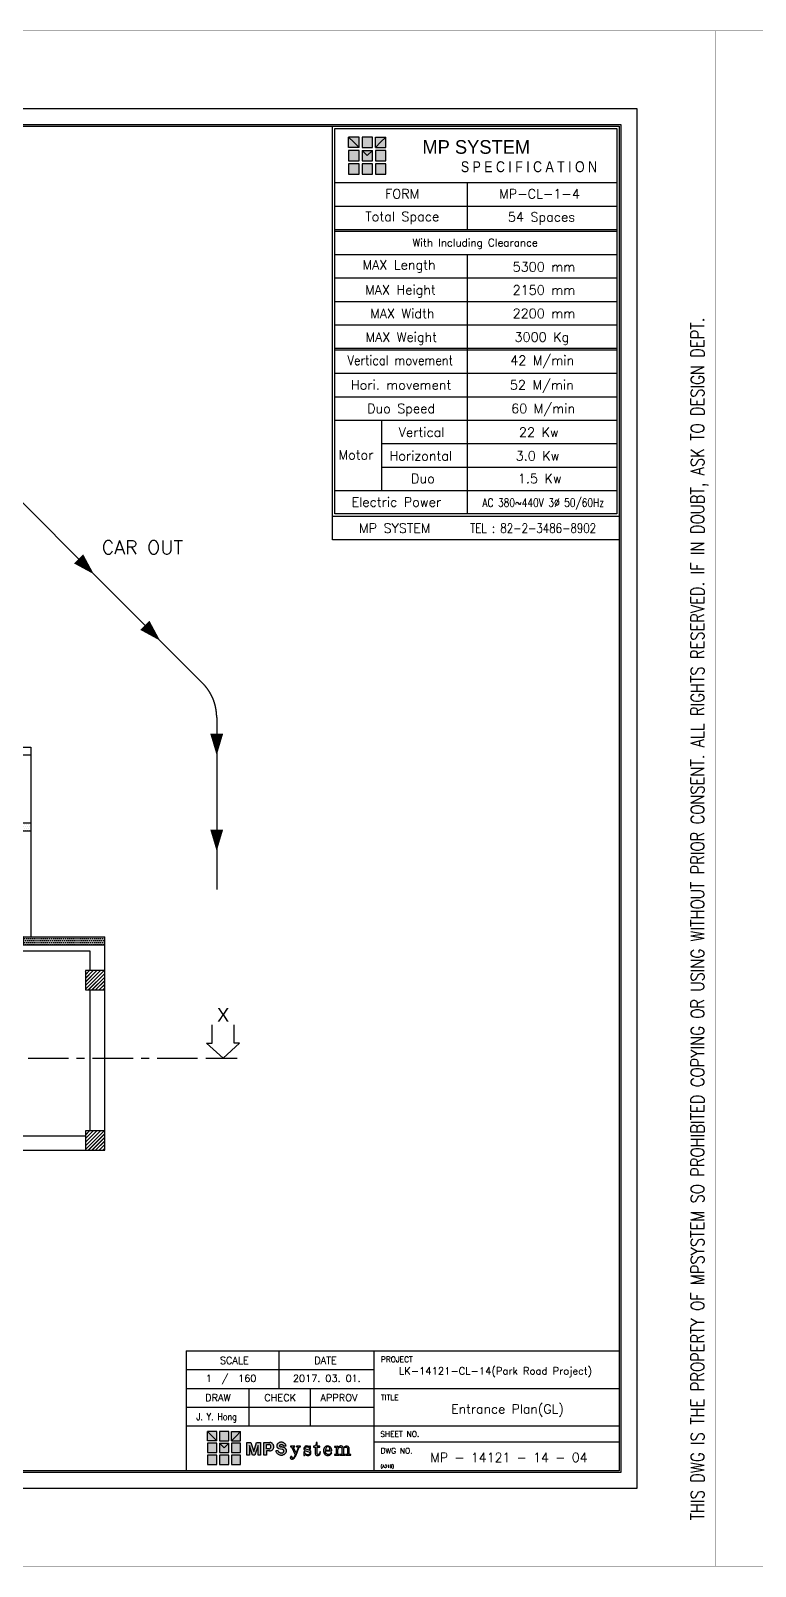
# Model space of a CAD drawing. Header units: millimetres. Extents: x -5 to 1510635, y -6 to 71285.
# Drawn here: x 272798 to 295223, y -5 to 47525 of the extents above; entities that cross this region are included whole.
import ezdxf
from ezdxf.enums import TextEntityAlignment as Align

# ---------------------------------------------------------------- set-up
doc = ezdxf.new("R2010")
doc.units = ezdxf.units.MM
doc.header["$LTSCALE"] = 1000
for name, pattern in [('CENTER', [2, 1.25, -0.25, 0.25, -0.25]), ('HIDDEN', [0.375, 0.25, -0.125]), ('S-BM G$0$HIDDEN', [9.525, 6.35, -3.175]), ('S-COL 1ST$0$HIDDEN', [9.525, 6.35, -3.175])]:
    doc.linetypes.add(name, pattern=pattern)
for name, color, linetype in [('1', 1, 'CENTER'), ('3', 3, 'Continuous'), ('MP-2', 42, 'Continuous'), ('MP-3', 3, 'Continuous'), ('MP-7', 7, 'Continuous'), ('MP-8', 8, 'Continuous'), ('S-BM G$0$S-BEAM', 21, 'Continuous'), ('S-COL 1ST$0$GRD RC WALL', 31, 'Continuous'), ('S-COL 1ST$0$S-COL-1', 31, 'Continuous'), ('S-COL 1ST$0$S-COL-HATCH', 11, 'Continuous'), ('S-COL 1ST$0$S-RCWALL', 31, 'Continuous'), ('S-COL 1ST$0$S-RCWALL-HACH', 21, 'Continuous'), ('S-COL G$0$S-COL-1', 31, 'Continuous'), ('S-COL G$0$S-COL-HATCH', 11, 'Continuous'), ('S-COL G$0$S-RCWALL-HACH', 21, 'Continuous')]:
    doc.layers.add(name, color=color, linetype=linetype)
doc.styles.add('GHD', font='OUTLINE', dxfattribs={"bigfont": 'GHD'})
doc.styles.add('GHG1', font='simplex.shx', dxfattribs={"bigfont": 'whgtxt.shx'})
doc.styles.add('GHS', font='ROMANS', dxfattribs={"bigfont": 'GHS'})
doc.styles.add('ROMANS', font='ROMANS.shx')

# ---------------------------------------------------------------- blocks, each defined once
blk = doc.blocks.new('MP LOGO')
h = blk.add_hatch(color=20)
h.paths.add_polyline_path([(9, 55), (0, 64), (0, 46), (18, 46)])
h.paths.add_polyline_path([(18, 41), (0, 41), (0, 23), (18, 23)])
h.paths.add_polyline_path([(32, 32), (23, 41), (23, 23), (41, 23), (41, 41)])
h.paths.add_polyline_path([(64, 23), (64, 41), (46, 41), (46, 23)])
h.paths.add_polyline_path([(64, 46), (64, 64), (55, 55), (46, 46)])
h.paths.add_polyline_path([(64, 18), (46, 18), (46, 0), (64, 0)])
h.paths.add_polyline_path([(0, 0), (18, 0), (18, 18), (0, 18)])
h = blk.add_hatch(color=131)
h.paths.add_polyline_path([(18, 64), (0, 64), (9, 55), (18, 46)])
h.paths.add_polyline_path([(41, 64), (23, 64), (23, 46), (41, 46)])
h.paths.add_polyline_path([(64, 64), (46, 64), (46, 46), (55, 55)])
h.paths.add_polyline_path([(41, 41), (23, 41), (32, 32)])
h.paths.add_polyline_path([(41, 18), (23, 18), (23, 0), (41, 0)])
at = {"color": 131}
for points in [[(9, 55), (18, 46), (18, 64), (0, 64)], [(23, 46), (41, 46), (41, 64), (23, 64)], [(55, 55), (46, 46), (46, 64), (64, 64)], [(23, 0), (41, 0), (41, 18), (23, 18)]]:
    blk.add_lwpolyline(points, close=True, dxfattribs=at)
at = {"color": 20}
for points in [[(9, 55), (18, 46), (0, 46), (0, 64)], [(55, 55), (46, 46), (64, 46), (64, 64)], [(0, 23), (18, 23), (18, 41), (0, 41)], [(32, 32), (23, 41), (23, 23), (41, 23), (41, 41)], [(46, 23), (64, 23), (64, 41), (46, 41)], [(0, 0), (18, 0), (18, 18), (0, 18)], [(46, 0), (64, 0), (64, 18), (46, 18)]]:
    blk.add_lwpolyline(points, close=True, dxfattribs=at)
at = {"color": 143}
blk.add_lwpolyline([(23, 41), (41, 41), (32, 32), (32, 32)], close=True, dxfattribs=at)
blk = doc.blocks.new('MP LOGO 02')
at = {"layer": 'MP-2'}
h = blk.add_hatch(color=256, dxfattribs=at)
h.paths.add_polyline_path([(8.38, 4.28), (7.62, 4.28), (7.62, 1.78), (8.09, 1.78), (8.09, 3.69), (8.69, 1.78), (9.16, 1.78), (9.76, 3.69), (9.76, 1.78), (10.23, 1.78), (10.23, 4.28), (9.47, 4.28), (8.92, 2.49)])
h.paths.add_polyline_path([(10.86, 1.78), (11.38, 1.78), (11.38, 2.62), (12, 2.62), (12.11, 2.63), (12.2, 2.65), (12.3, 2.68), (12.39, 2.73), (12.47, 2.78), (12.55, 2.85), (12.62, 2.92), (12.68, 3), (12.73, 3.09), (12.77, 3.18), (12.79, 3.28), (12.81, 3.38), (12.81, 3.48), (12.8, 3.58), (12.78, 3.68), (12.75, 3.77), (12.7, 3.86), (12.65, 3.95), (12.59, 4.02), (12.51, 4.09), (12.43, 4.15), (12.35, 4.2), (12.25, 4.24), (12.16, 4.27), (12.06, 4.28), (10.86, 4.28)])
h.paths.add_polyline_path([(11.38, 3.89), (11.85, 3.89), (11.92, 3.88), (11.99, 3.85), (12.05, 3.82), (12.1, 3.77), (12.15, 3.72), (12.19, 3.66), (12.22, 3.59), (12.23, 3.52), (12.24, 3.45), (12.23, 3.38), (12.22, 3.31), (12.19, 3.24), (12.15, 3.18), (12.1, 3.13), (12.05, 3.09), (11.99, 3.05), (11.92, 3.02), (11.85, 3.01), (11.38, 3.01)], flags=16)
h.paths.add_polyline_path([(14.02, 3.76), (14.1, 3.8), (14.18, 3.82), (14.26, 3.83), (14.34, 3.83), (14.42, 3.81), (14.5, 3.79), (14.57, 3.75), (14.64, 3.7), (14.7, 3.65), (14.75, 3.58), (15.19, 3.58), (15.16, 3.69), (15.11, 3.79), (15.06, 3.88), (14.99, 3.97), (14.91, 4.05), (14.83, 4.12), (14.74, 4.18), (14.64, 4.23), (14.53, 4.27), (14.42, 4.29), (14.31, 4.31), (14.2, 4.31), (14.09, 4.29), (13.99, 4.27), (13.88, 4.23), (13.78, 4.18), (13.69, 4.12), (13.6, 4.05), (13.53, 3.97), (13.48, 3.92), (13.44, 3.85), (13.41, 3.79), (13.39, 3.72), (13.37, 3.64), (13.37, 3.57), (13.39, 3.49), (13.41, 3.42), (13.44, 3.35), (13.48, 3.29), (13.52, 3.23), (13.58, 3.19), (13.64, 3.14), (13.71, 3.11), (14.46, 2.93), (14.55, 2.91), (14.65, 2.84), (14.72, 2.75), (14.75, 2.63), (14.74, 2.52), (14.7, 2.41), (14.62, 2.32), (14.54, 2.28), (14.46, 2.25), (14.37, 2.23), (14.29, 2.22), (14.2, 2.23), (14.11, 2.24), (14.03, 2.27), (13.95, 2.3), (13.88, 2.35), (13.81, 2.41), (13.75, 2.47), (13.7, 2.54), (13.66, 2.62), (13.19, 2.62), (13.23, 2.51), (13.28, 2.4), (13.34, 2.3), (13.41, 2.21), (13.49, 2.12), (13.58, 2.05), (13.68, 1.98), (13.78, 1.92), (13.89, 1.88), (14, 1.85), (14.12, 1.82), (14.24, 1.82), (14.35, 1.82), (14.47, 1.83), (14.58, 1.86), (14.69, 1.9), (14.8, 1.95), (14.9, 2.02), (14.99, 2.09), (15.08, 2.17), (15.15, 2.26), (15.22, 2.36), (15.25, 2.43), (15.27, 2.51), (15.28, 2.59), (15.27, 2.67), (15.26, 2.75), (15.24, 2.83), (15.21, 2.9), (15.17, 2.97), (15.12, 3.04), (15.06, 3.1), (15, 3.14), (14.93, 3.19), (14.85, 3.22), (14.74, 3.27), (14.62, 3.32), (14.5, 3.36), (14.38, 3.38), (14.26, 3.4), (14.18, 3.41), (14.1, 3.42), (14.03, 3.46), (13.95, 3.52), (13.92, 3.59), (13.92, 3.67), (13.97, 3.74)])
h.paths.add_polyline_path([(16.65, 3.29), (16.65, 3.36), (16.7, 3.4), (16.91, 3.4), (16.91, 3.52), (16.03, 3.52), (16.03, 3.4), (16.16, 3.38), (16.3, 3.3), (16.93, 1.85), (16.89, 1.71), (16.73, 1.44), (16.6, 1.28), (16.47, 1.2), (16.35, 1.21), (16.37, 1.41), (16.29, 1.51), (16.13, 1.51), (16.01, 1.42), (16, 1.21), (16.09, 1.09), (16.24, 1.03), (16.44, 1.03), (16.57, 1.08), (16.76, 1.23), (16.94, 1.49), (17.11, 1.82), (17.68, 3.25), (17.79, 3.36), (17.97, 3.4), (17.97, 3.52), (17.23, 3.52), (17.23, 3.4), (17.45, 3.37), (17.5, 3.31), (17.5, 3.25), (17.12, 2.26), (17.06, 2.32)])
h.paths.add_polyline_path([(18.99, 2.94), (18.89, 3.01), (18.85, 3.09), (18.85, 3.24), (18.89, 3.31), (19, 3.41), (19.08, 3.43), (19.38, 3.42), (19.5, 3.36), (19.62, 3.25), (19.78, 2.94), (19.88, 2.94), (19.88, 3.56), (19.78, 3.56), (19.67, 3.43), (19.44, 3.56), (19.1, 3.58), (18.85, 3.5), (18.72, 3.36), (18.64, 3.14), (18.64, 2.97), (18.68, 2.83), (18.73, 2.74), (18.89, 2.62), (19.56, 2.45), (19.67, 2.4), (19.78, 2.28), (19.78, 2.09), (19.71, 1.98), (19.56, 1.9), (19.44, 1.87), (19.21, 1.9), (19.03, 1.98), (18.9, 2.11), (18.81, 2.28), (18.76, 2.47), (18.62, 2.47), (18.62, 1.76), (18.76, 1.76), (18.84, 1.9), (19.1, 1.77), (19.25, 1.73), (19.62, 1.76), (19.82, 1.86), (19.96, 2.04), (20, 2.17), (20, 2.42), (19.95, 2.57), (19.82, 2.7), (19.7, 2.78)])
h.paths.add_polyline_path([(21.18, 3.36), (21.73, 3.36), (21.73, 3.52), (21.18, 3.52), (21.18, 4.28), (21.03, 4.28), (20.99, 4.03), (20.92, 3.79), (20.74, 3.58), (20.52, 3.52), (20.52, 3.36), (20.82, 3.36), (20.82, 2.06), (20.85, 1.96), (20.96, 1.83), (21.09, 1.76), (21.39, 1.73), (21.58, 1.81), (21.71, 1.92), (21.81, 2.13), (21.84, 2.47), (21.71, 2.47), (21.68, 2.21), (21.56, 2), (21.45, 1.95), (21.32, 1.95), (21.2, 2.03), (21.18, 2.09)])
h.paths.add_polyline_path([(24.02, 2.64), (24.02, 2.75), (23.92, 3.15), (23.84, 3.29), (23.71, 3.43), (23.43, 3.57), (23.15, 3.58), (22.95, 3.53), (22.81, 3.46), (22.57, 3.2), (22.44, 2.85), (22.43, 2.49), (22.47, 2.31), (22.55, 2.12), (22.76, 1.88), (23.06, 1.75), (23.41, 1.73), (23.63, 1.81), (23.8, 1.93), (23.92, 2.07), (24.02, 2.27), (23.89, 2.31), (23.77, 2.12), (23.63, 2), (23.53, 1.95), (23.43, 1.92), (23.17, 1.93), (23, 2.03), (22.91, 2.14), (22.84, 2.34), (22.81, 2.64)])
h.paths.add_polyline_path([(22.81, 2.79), (22.85, 3.07), (22.92, 3.25), (23.02, 3.37), (23.16, 3.43), (23.35, 3.43), (23.45, 3.4), (23.53, 3.32), (23.62, 3.12), (23.62, 2.8)], flags=16)
h.paths.add_polyline_path([(25.23, 2.86), (25.26, 3.01), (25.34, 3.2), (25.43, 3.29), (25.57, 3.36), (25.75, 3.36), (25.86, 3.31), (25.94, 3.22), (26, 3.06), (26, 1.98), (25.94, 1.92), (25.68, 1.92), (25.68, 1.78), (26.61, 1.78), (26.61, 1.92), (26.38, 1.92), (26.33, 2), (26.33, 2.89), (26.37, 3.06), (26.43, 3.19), (26.51, 3.27), (26.68, 3.36), (26.86, 3.36), (26.97, 3.3), (27.04, 3.17), (27.08, 3), (27.08, 2.01), (27.02, 1.92), (26.77, 1.92), (26.77, 1.78), (27.7, 1.78), (27.7, 1.92), (27.46, 1.92), (27.41, 1.98), (27.41, 3.06), (27.38, 3.24), (27.22, 3.47), (27.02, 3.57), (26.74, 3.57), (26.47, 3.43), (26.35, 3.3), (26.33, 3.25), (26.29, 3.22), (26.22, 3.36), (26.05, 3.52), (25.86, 3.58), (25.7, 3.58), (25.57, 3.55), (25.42, 3.46), (25.32, 3.37), (25.26, 3.26), (25.23, 3.26), (25.23, 3.52), (24.56, 3.48), (24.56, 3.32), (24.85, 3.32), (24.9, 3.25), (24.9, 2), (24.83, 1.92), (24.57, 1.92), (24.57, 1.78), (24.9, 1.78), (25.52, 1.78), (25.52, 1.92), (25.28, 1.92), (25.23, 2)])
for points in [[(8.09, 1.78), (7.62, 1.78), (7.62, 4.28), (8.38, 4.28), (8.92, 2.49), (9.47, 4.28), (10.23, 4.28), (10.23, 1.78), (9.76, 1.78), (9.76, 3.69), (9.16, 1.78), (8.69, 1.78), (8.09, 3.69), (8.09, 1.78)], [(16.03, 3.52), (16.03, 3.4), (16.16, 3.38), (16.3, 3.3), (16.93, 1.85), (16.89, 1.71), (16.73, 1.44), (16.6, 1.28), (16.47, 1.2), (16.35, 1.21), (16.37, 1.41), (16.29, 1.51), (16.13, 1.51), (16.01, 1.42), (16, 1.21), (16.09, 1.09), (16.24, 1.03), (16.44, 1.03), (16.57, 1.08), (16.76, 1.23), (16.94, 1.49), (17.11, 1.82), (17.68, 3.25), (17.79, 3.36), (17.97, 3.4), (17.97, 3.52), (17.23, 3.52), (17.23, 3.4), (17.45, 3.37), (17.5, 3.31), (17.5, 3.25), (17.12, 2.26), (17.06, 2.32), (16.65, 3.29), (16.65, 3.36), (16.7, 3.4), (16.91, 3.4), (16.91, 3.52), (16.03, 3.52)], [(19.1, 3.58), (18.85, 3.5), (18.72, 3.36), (18.64, 3.14), (18.64, 2.97), (18.68, 2.83), (18.73, 2.74), (18.89, 2.62), (19.56, 2.45), (19.67, 2.4), (19.78, 2.28), (19.78, 2.09), (19.71, 1.98), (19.56, 1.9), (19.44, 1.87), (19.21, 1.9), (19.03, 1.98), (18.9, 2.11), (18.81, 2.28), (18.76, 2.47), (18.62, 2.47), (18.62, 1.76), (18.76, 1.76), (18.84, 1.9), (19.1, 1.77), (19.25, 1.73), (19.62, 1.76), (19.82, 1.86), (19.96, 2.04), (20, 2.17), (20, 2.42), (19.95, 2.57), (19.82, 2.7), (19.7, 2.78), (18.99, 2.94), (18.89, 3.01), (18.85, 3.09), (18.85, 3.24), (18.89, 3.31), (19, 3.41), (19.08, 3.43), (19.38, 3.42), (19.5, 3.36), (19.62, 3.25), (19.78, 2.94), (19.88, 2.94), (19.88, 3.56), (19.78, 3.56), (19.69, 3.45), (19.65, 3.45), (19.44, 3.56), (19.1, 3.58)], [(21.03, 4.28), (20.99, 4.03), (20.92, 3.79), (20.74, 3.58), (20.52, 3.52), (20.52, 3.36), (20.82, 3.36), (20.82, 2.06), (20.85, 1.96), (20.96, 1.83), (21.09, 1.76), (21.39, 1.73), (21.58, 1.81), (21.71, 1.92), (21.81, 2.13), (21.84, 2.47), (21.71, 2.47), (21.68, 2.21), (21.56, 2), (21.45, 1.95), (21.32, 1.95), (21.2, 2.03), (21.18, 2.09), (21.18, 3.36), (21.73, 3.36), (21.73, 3.52), (21.18, 3.52), (21.18, 4.28), (21.03, 4.28)], [(23.15, 3.58), (22.95, 3.53), (22.81, 3.46), (22.57, 3.2), (22.44, 2.85), (22.43, 2.49), (22.47, 2.31), (22.55, 2.12), (22.76, 1.88), (23.06, 1.75), (23.41, 1.73), (23.63, 1.81), (23.8, 1.93), (23.92, 2.07), (24.02, 2.27), (23.89, 2.31), (23.77, 2.12), (23.63, 2), (23.53, 1.95), (23.43, 1.92), (23.17, 1.93), (23, 2.03), (22.91, 2.14), (22.84, 2.34), (22.81, 2.64), (24.02, 2.64), (24.02, 2.75), (23.92, 3.15), (23.84, 3.29), (23.71, 3.43), (23.43, 3.57), (23.15, 3.58)], [(23.16, 3.43), (23.02, 3.37), (22.92, 3.25), (22.85, 3.07), (22.81, 2.79), (23.62, 2.8), (23.62, 3.12), (23.53, 3.32), (23.45, 3.4), (23.35, 3.43), (23.16, 3.43)], [(25.7, 3.58), (25.57, 3.55), (25.42, 3.46), (25.32, 3.37), (25.26, 3.26), (25.23, 3.26), (25.23, 3.52), (24.56, 3.48), (24.56, 3.32), (24.85, 3.32), (24.9, 3.25), (24.9, 2), (24.83, 1.92), (24.57, 1.92), (24.57, 1.78), (24.9, 1.78), (25.52, 1.78), (25.52, 1.92), (25.28, 1.92), (25.23, 2), (25.23, 2.86), (25.26, 3.01), (25.34, 3.2), (25.43, 3.29), (25.57, 3.36), (25.75, 3.36), (25.86, 3.31), (25.94, 3.22), (26, 3.06), (26, 1.98), (25.94, 1.92), (25.68, 1.92), (25.68, 1.78), (26.61, 1.78), (26.61, 1.92), (26.38, 1.92), (26.33, 2), (26.33, 2.89), (26.37, 3.06), (26.43, 3.19), (26.51, 3.27), (26.68, 3.36), (26.86, 3.36), (26.97, 3.3), (27.04, 3.17), (27.08, 3), (27.08, 2.01), (27.02, 1.92), (26.77, 1.92), (26.77, 1.78), (27.7, 1.78), (27.7, 1.92), (27.46, 1.92), (27.41, 1.98), (27.41, 3.06), (27.38, 3.24), (27.22, 3.47), (27.02, 3.57), (26.74, 3.57), (26.47, 3.43), (26.35, 3.3), (26.33, 3.25), (26.29, 3.22), (26.22, 3.36), (26.05, 3.52), (25.86, 3.58), (25.7, 3.58)]]:
    blk.add_lwpolyline(points, close=True, dxfattribs=at)
for points in [[(12, 2.62), (11.38, 2.62), (11.38, 1.78), (10.86, 1.78), (10.86, 4.28), (12.06, 4.28)], [(11.85, 3.01), (11.38, 3.01), (11.38, 3.89), (11.85, 3.89)], [(11.85, 3.01), (11.92, 3.02), (11.99, 3.05), (12.05, 3.09), (12.1, 3.13), (12.15, 3.18), (12.19, 3.24), (12.22, 3.31), (12.23, 3.38), (12.24, 3.45), (12.23, 3.52), (12.22, 3.59), (12.19, 3.66), (12.15, 3.72), (12.1, 3.77), (12.05, 3.82), (11.99, 3.85), (11.92, 3.88), (11.85, 3.89)], [(12, 2.62), (12.11, 2.63), (12.2, 2.65), (12.3, 2.68), (12.39, 2.73), (12.47, 2.78), (12.55, 2.85), (12.62, 2.92), (12.68, 3), (12.73, 3.09), (12.77, 3.18), (12.79, 3.28), (12.81, 3.38), (12.81, 3.48), (12.8, 3.58), (12.78, 3.68), (12.75, 3.77), (12.7, 3.86), (12.65, 3.95), (12.59, 4.02), (12.51, 4.09), (12.43, 4.15), (12.35, 4.2), (12.25, 4.24), (12.16, 4.27), (12.06, 4.28)], [(13.66, 2.62), (13.19, 2.62), (13.23, 2.51), (13.28, 2.4), (13.34, 2.3), (13.41, 2.21), (13.49, 2.12), (13.58, 2.05), (13.68, 1.98), (13.78, 1.92), (13.89, 1.88), (14, 1.85), (14.12, 1.82), (14.24, 1.82), (14.35, 1.82), (14.47, 1.83), (14.58, 1.86), (14.69, 1.9), (14.8, 1.95), (14.9, 2.02), (14.99, 2.09), (15.08, 2.17), (15.15, 2.26), (15.22, 2.36), (15.25, 2.43), (15.27, 2.51), (15.28, 2.59), (15.27, 2.67), (15.26, 2.75), (15.24, 2.83), (15.21, 2.9), (15.17, 2.97), (15.12, 3.04), (15.06, 3.1), (15, 3.14), (14.93, 3.19), (14.85, 3.22), (14.74, 3.27), (14.62, 3.32), (14.5, 3.36), (14.38, 3.38), (14.26, 3.4)], [(14.75, 3.58), (15.19, 3.58), (15.16, 3.69), (15.11, 3.79), (15.06, 3.88), (14.99, 3.97), (14.91, 4.05), (14.83, 4.12), (14.74, 4.18), (14.64, 4.23), (14.53, 4.27), (14.42, 4.29), (14.31, 4.31), (14.2, 4.31), (14.09, 4.29), (13.99, 4.27), (13.88, 4.23), (13.78, 4.18), (13.69, 4.12), (13.6, 4.05), (13.53, 3.97), (13.48, 3.92), (13.44, 3.85), (13.41, 3.79), (13.39, 3.72), (13.37, 3.64), (13.37, 3.57), (13.39, 3.49), (13.41, 3.42), (13.44, 3.35), (13.48, 3.29), (13.52, 3.23), (13.58, 3.19), (13.64, 3.14), (13.71, 3.11), (14.46, 2.93)], [(14.02, 3.76), (13.99, 3.75), (13.96, 3.72), (13.93, 3.69), (13.92, 3.65), (13.92, 3.61), (13.93, 3.57), (13.94, 3.53), (13.97, 3.5)], [(13.97, 3.5), (14.03, 3.46), (14.1, 3.42), (14.18, 3.41), (14.26, 3.4)], [(14.75, 3.58), (14.7, 3.65), (14.64, 3.7), (14.57, 3.75), (14.5, 3.79), (14.42, 3.81), (14.34, 3.83), (14.26, 3.83), (14.18, 3.82), (14.1, 3.8), (14.02, 3.76)], [(13.66, 2.62), (13.7, 2.54), (13.75, 2.47), (13.81, 2.41), (13.88, 2.35), (13.95, 2.3), (14.03, 2.27), (14.11, 2.24), (14.2, 2.23), (14.29, 2.22), (14.37, 2.23), (14.46, 2.25), (14.54, 2.28)], [(14.54, 2.28), (14.59, 2.31), (14.64, 2.34), (14.68, 2.39), (14.71, 2.44), (14.73, 2.49), (14.75, 2.55), (14.75, 2.61), (14.74, 2.66), (14.73, 2.72), (14.7, 2.77), (14.66, 2.82), (14.62, 2.86), (14.57, 2.89), (14.52, 2.92), (14.46, 2.93)]]:
    blk.add_lwpolyline(points, dxfattribs=at)
at = {"color": 40, "xscale": 0.1000000000000227, "yscale": 0.1000000000000227, "zscale": 0.1000000000000227}
blk.add_blockref('MP LOGO', (0, 0), dxfattribs=at)
blk = doc.blocks.new('S-COL 1ST')
at = {"layer": 'S-COL 1ST$0$S-COL-HATCH'}
h = blk.add_hatch(dxfattribs=at)
h.set_pattern_fill('ANSI31', color=256, scale=25)
h.set_pattern_definition([(45, (-1560.12, 18780), (-56.1266008, 56.1266008), [])])
h.paths.add_polyline_path([(3998377, -137939), (3999177, -137939), (3999177, -137439), (3998377, -137439)])
h = blk.add_hatch(dxfattribs=at)
h.set_pattern_fill('ANSI31', color=256, scale=25)
h.set_pattern_definition([(45, (2845, 18780), (-56.1266008, 56.1266008), [])])
h.paths.add_polyline_path([(4002582, -137939), (4003382, -137939), (4003382, -137439), (4002582, -137439)])
h = blk.add_hatch(dxfattribs=at)
h.set_pattern_fill('ANSI31', color=256, scale=25)
h.set_pattern_definition([(45, (7474.72, 18780), (-56.1266008, 56.1266008), [])])
h.paths.add_polyline_path([(4007211, -137939), (4008011, -137939), (4008011, -137439), (4007211, -137439)])
h = blk.add_hatch(dxfattribs=at)
h.set_pattern_fill('ANSI31', color=256, scale=25)
h.set_pattern_definition([(45, (10979.72, 18780), (-56.1266008, 56.1266008), [])])
h.paths.add_polyline_path([(4010916, -137939), (4011716, -137939), (4011716, -137439), (4010916, -137439)])
h = blk.add_hatch(dxfattribs=at)
h.set_pattern_fill('ANSI31', color=256, scale=25)
h.set_pattern_definition([(45, (14584.72, 18780), (-56.1266008, 56.1266008), [])])
h.paths.add_polyline_path([(4014321, -137939), (4015121, -137939), (4015121, -137439), (4014321, -137439)])
h = blk.add_hatch(dxfattribs=at)
h.set_pattern_fill('ANSI31', color=256, scale=25)
h.set_pattern_definition([(45, (21199.72, 18780), (-56.1266008, 56.1266008), [])])
h.paths.add_polyline_path([(4021136, -138039), (4021736, -138039), (4021736, -137439), (4021136, -137439)])
h = blk.add_hatch(dxfattribs=at)
h.set_pattern_fill('ANSI31', color=256, scale=25)
h.set_pattern_definition([(45, (-5e-10, 109.054), (-56.1266008, 56.1266008), [])])
h.paths.add_polyline_path([(3998377, -143414), (3999252, -143414), (3999252, -142964), (3998377, -142964)])
h = blk.add_hatch(dxfattribs=at)
h.set_pattern_fill('ANSI31', color=256, scale=25)
h.set_pattern_definition([(45, (3414.82, 109.054), (-56.1266008, 56.1266008), [])])
h.paths.add_polyline_path([(4001452, -143414), (4002667, -143414), (4002667, -142964), (4001452, -142964)])
h = blk.add_hatch(dxfattribs=at)
h.set_pattern_fill('ANSI31', color=256, scale=25)
h.set_pattern_definition([(45, (14235, 11880), (-56.1266008, 56.1266008), [])])
h.paths.add_polyline_path([(4021136, -144939), (4021736, -144939), (4021736, -144339), (4021136, -144339)])
h = blk.add_hatch(dxfattribs=at)
h.set_pattern_fill('ANSI31', color=256, scale=25)
h.paths.add_polyline_path([(4023736, -144339), (4023051, -144339), (4023051, -144589), (4023736, -144589)])
h = blk.add_hatch(dxfattribs=at)
h.set_pattern_fill('ANSI31', color=256, scale=25)
h.set_pattern_definition([(45, (-994.82, 8565.32), (-56.1266008, 56.1266008), [])])
h.paths.add_polyline_path([(3998942, -148253), (3999542, -148253), (3999542, -147653), (3998942, -147653)])
h = blk.add_hatch(dxfattribs=at)
h.set_pattern_fill('ANSI31', color=256, scale=25)
h.set_pattern_definition([(45, (-748.12, 6384.94), (-56.1266008, 56.1266008), [])])
h.paths.add_polyline_path([(3999189, -150434), (4000164, -150434), (4000164, -149984), (3999189, -149984)])
h = blk.add_hatch(dxfattribs=at)
h.set_pattern_fill('ANSI31', color=256, scale=25)
h.set_pattern_definition([(45, (1755, 6384.94), (-56.1266008, 56.1266008), [])])
h.paths.add_polyline_path([(4001692, -150434), (4002667, -150434), (4002667, -149984), (4001692, -149984)])
h = blk.add_hatch(dxfattribs=at)
h.set_pattern_fill('ANSI31', color=256, scale=25)
h.set_pattern_definition([(45, (13660, 5415.35), (-56.1266008, 56.1266008), [])])
h.paths.add_polyline_path([(4020561, -151489), (4021161, -151489), (4021161, -150218), (4020561, -150218)])
h = blk.add_hatch(dxfattribs=at)
h.set_pattern_fill('ANSI31', color=256, scale=25)
h.set_pattern_definition([(45, (20364.91, 4960), (-56.1266008, 56.1266008), [])])
h.paths.add_polyline_path([(4027266, -151859), (4027866, -151859), (4027866, -151259), (4027266, -151259)])
h = blk.add_hatch(dxfattribs=at)
h.set_pattern_fill('ANSI31', color=256, scale=25)
h.paths.add_polyline_path([(3999937, -156819), (4000537, -156819), (4000537, -156219), (3999937, -156219)])
h = blk.add_hatch(dxfattribs=at)
h.set_pattern_fill('ANSI31', color=256, scale=25)
h.set_pattern_definition([(45, (-2669.72, 0), (-56.1266008, 56.1266008), [])])
h.paths.add_polyline_path([(4004232, -156819), (4004832, -156819), (4004832, -156219), (4004232, -156219)])
h = blk.add_hatch(dxfattribs=at)
h.set_pattern_fill('ANSI31', color=256, scale=25)
h.set_pattern_definition([(45, (4910, 0), (-56.1266008, 56.1266008), [])])
h.paths.add_polyline_path([(4011811, -156819), (4012661, -156819), (4012661, -156219), (4011811, -156219)])
h = blk.add_hatch(dxfattribs=at)
h.set_pattern_fill('ANSI31', color=256, scale=25)
h.set_pattern_definition([(45, (13660, 0), (-56.1266008, 56.1266008), [])])
h.paths.add_polyline_path([(4020561, -156819), (4021161, -156819), (4021161, -156219), (4020561, -156219)])
h = blk.add_hatch(dxfattribs=at)
h.set_pattern_fill('ANSI31', color=256, scale=25)
h.set_pattern_definition([(45, (20364.91, 0), (-56.1266008, 56.1266008), [])])
h.paths.add_polyline_path([(4027266, -156819), (4027866, -156819), (4027866, -156219), (4027266, -156219)])
at = {"layer": 'S-COL 1ST$0$S-RCWALL-HACH'}
h = blk.add_hatch(dxfattribs=at)
h.set_pattern_fill('DOTS', color=256, scale=40)
h.set_pattern_definition([(0, (0, -2), (31.75, 63.5), [0, -63.5])])
h.paths.add_polyline_path([(4014636, -132883), (4021366, -132883), (4021366, -133183), (4014636, -133183)])
h = blk.add_hatch(dxfattribs=at)
h.set_pattern_fill('DOTS', color=256, scale=40)
h.paths.add_polyline_path([(4020736, -139469), (4021506, -139469), (4021506, -139294), (4020561, -139294), (4020561, -141229), (4021506, -141229), (4021506, -141054), (4020736, -141054)])
h = blk.add_hatch(dxfattribs=at)
h.set_pattern_fill('DOTS', color=256, scale=40)
h.paths.add_polyline_path([(4009962, -145611), (4010162, -145611), (4010162, -144589), (4006772, -144589), (4006772, -150469), (4010162, -150469), (4010162, -149401), (4009962, -149401), (4009962, -150219), (4007022, -150219), (4007022, -147634), (4009962, -147634), (4009962, -148401), (4010162, -148401), (4010162, -146611), (4009962, -146611), (4009962, -147384), (4007022, -147384), (4007022, -144839), (4009962, -144839)])
edge = h.paths.add_edge_path()
edge.add_line((4009962, -150218), (4009962, -151393))
edge.add_line((4010161, -151644), (4009962, -151643))
h = blk.add_hatch(dxfattribs=at)
h.set_pattern_fill('DOTS', color=256, scale=40)
edge = h.paths.add_edge_path()
edge.add_line((4011662, -144589), (4011662, -144839))
edge.add_line((4015142, -144589), (4011662, -144589))
edge.add_line((4014892, -144839), (4011892, -144839))
edge.add_line((4014892, -144839), (4014892, -151394))
edge.add_line((4015142, -151644), (4015142, -144589))
edge.add_line((4011892, -149154), (4011892, -144839))
edge.add_line((4011662, -149154), (4011662, -144589))
edge.add_line((4011892, -149154), (4011662, -149154))
edge.add_line((4009962, -151393), (4014892, -151394))
edge.add_line((4015142, -151644), (4009962, -151643))
edge.add_line((4009962, -151643), (4009962, -151393))
h = blk.add_hatch(dxfattribs=at)
h.set_pattern_fill('DOTS', color=256, scale=40)
h.set_pattern_definition([(0, (-1.51, -2305.376), (31.75, 63.5), [0, -63.5])])
h.paths.add_polyline_path([(4023510, -146690), (4025568, -146690), (4025568, -146940), (4023510, -146940)])
h = blk.add_hatch(dxfattribs=at)
h.set_pattern_fill('DOTS', color=256, scale=40)
h.set_pattern_definition([(0, (5, 0.353), (31.75, 63.5), [0, -63.5])])
h.paths.add_polyline_path([(4027866, -150218), (4025338, -150218), (4025338, -150468), (4027866, -150478)])
at = {"layer": 'S-COL 1ST$0$GRD RC WALL', "elevation": 0}
blk.add_lwpolyline([(4014636, -132883), (4021366, -132883), (4021366, -133183), (4014636, -133183)], close=True, dxfattribs=at)
at = {"layer": 'S-COL 1ST$0$S-COL-1'}
for p, q in [((4003382, -137689, 0), (4003382, -137439, 0)), ((4008011, -137689, 0), (4008011, -137439)), ((4015121, -137689, 0), (4015121, -137439, 0)), ((4023051, -144589, 0), (4023051, -144339, 0)), ((4023051, -144339, 0), (4023051, -144589, 0)), ((4015142, -144589, 0), (4011662, -144589, 0)), ((4011662, -144589, 0), (4011662, -144839, 0)), ((4011662, -149154, 0), (4011662, -144589, 0)), ((4014892, -144839, 0), (4011892, -144839, 0)), ((4011892, -149154, 0), (4011892, -144839, 0)), ((4014892, -144839, 0), (4014892, -151394, 0)), ((4015142, -151644, 0), (4015142, -144589, 0)), ((4011892, -149154, 0), (4011662, -149154, 0)), ((4000134, -150434, 0), (3999934, -150434, 0)), ((4002637, -150434, 0), (4002437, -150434, 0)), ((4025341, -150218, 0), (4027866, -150218, 0)), ((4025341, -150218, 0), (4025341, -150468, 0)), ((4027866, -150468, 0), (4025341, -150468, 0)), ((4027866, -150468, 0), (4027866, -150218, 0)), ((4009962, -151643, 0), (4009962, -151393, 0)), ((4009962, -151393, 0), (4014892, -151394, 0)), ((4015142, -151644, 0), (4009962, -151643, 0))]:
    blk.add_line(p, q, dxfattribs=at)
at = {"layer": 'S-COL 1ST$0$S-COL-1', "elevation": 0}
for points in [[(3998377, -137939), (3999177, -137939), (3999177, -137439), (3998377, -137439)], [(4002582, -137939), (4003382, -137939), (4003382, -137439), (4002582, -137439)], [(4014321, -137939), (4015121, -137939), (4015121, -137439), (4014321, -137439)], [(4021136, -138039), (4021736, -138039), (4021736, -137439), (4021136, -137439)], [(3998377, -143414), (3999252, -143414), (3999252, -142964), (3998377, -142964)], [(4001452, -143414), (4002667, -143414), (4002667, -142964), (4001452, -142964)], [(4021136, -144939), (4021736, -144939), (4021736, -144339), (4021136, -144339)], [(4023051, -144339), (4023736, -144339), (4023736, -144589), (4023051, -144589)], [(4023506, -146690), (4025571, -146690), (4025571, -146940), (4023506, -146940)], [(3998942, -148253), (3999542, -148253), (3999542, -147653), (3998942, -147653)], [(3999189, -150434), (4000164, -150434), (4000164, -149984), (3999189, -149984)], [(4001692, -150434), (4002667, -150434), (4002667, -149984), (4001692, -149984)], [(4020561, -151489), (4021161, -151489), (4021161, -150218), (4020561, -150218)], [(4027266, -151859), (4027866, -151859), (4027866, -151259), (4027266, -151259)], [(3999937, -156819), (4000537, -156819), (4000537, -156219), (3999937, -156219)], [(4004232, -156819), (4004832, -156819), (4004832, -156219), (4004232, -156219)], [(4011811, -156819), (4012661, -156819), (4012661, -156219), (4011811, -156219)], [(4020561, -156819), (4021161, -156819), (4021161, -156219), (4020561, -156219)], [(4027266, -156819), (4027866, -156819), (4027866, -156219), (4027266, -156219)]]:
    blk.add_lwpolyline(points, close=True, dxfattribs=at)
at = {"layer": 'S-COL 1ST$0$S-COL-1'}
for points in [[(4007211, -137939), (4008011, -137939), (4008011, -137439), (4007211, -137439)], [(4010916, -137939), (4011716, -137939), (4011716, -137439), (4010916, -137439)]]:
    blk.add_lwpolyline(points, close=True, dxfattribs=at)
at = {"layer": 'S-COL 1ST$0$S-COL-1', "elevation": 0}
blk.add_lwpolyline([(4021506, -139294), (4020561, -139294), (4020561, -141229), (4021506, -141229), (4021506, -141054), (4020736, -141054), (4020736, -139469), (4021506, -139469), (4021506, -139294)], dxfattribs=at)
at = {"layer": 'S-COL 1ST$0$S-RCWALL', "linetype": 'S-COL 1ST$0$HIDDEN'}
for p, q in [((4023051, -144339, 0), (4025571, -144339, 0)), ((4025571, -144339, 0), (4025571, -144589, 0)), ((4025571, -144589, 0), (4023051, -144589, 0)), ((4009962, -145611), (4009962, -146566)), ((4010162, -145611), (4010162, -146611)), ((4009962, -148401), (4009962, -149356)), ((4010162, -148401), (4010162, -149401)), ((4009962, -150218, 0), (4009962, -151393, 0)), ((4010162, -150469, 0), (4010162, -151644, 0)), ((4025341, -150218, 0), (4021161, -150218, 0)), ((4025341, -150468, 0), (4021161, -150468, 0))]:
    blk.add_line(p, q, dxfattribs=at)
at = {"layer": 'S-COL 1ST$0$S-RCWALL'}
for p, q in [((4006772, -144589, 0), (4010162, -144589, 0)), ((4006772, -144589, 0), (4006772, -150469, 0)), ((4007022, -147384, 0), (4007022, -144839, 0)), ((4007022, -144839, 0), (4009962, -144839, 0)), ((4009962, -145611), (4009962, -144839, 0)), ((4010162, -145611), (4010162, -144589, 0)), ((4009962, -145611), (4010162, -145611)), ((4009962, -147384), (4009962, -146611, 0)), ((4009962, -146611), (4010162, -146611)), ((4010162, -148401), (4010162, -146611, 0)), ((4007022, -147384, 0), (4009962, -147384, 0)), ((4007022, -150219, 0), (4007022, -147634, 0)), ((4007022, -147634, 0), (4009962, -147634, 0)), ((4009962, -148401), (4009962, -147634, 0)), ((4009962, -148401), (4010162, -148401)), ((4009962, -150219, 0), (4009962, -149401, 0)), ((4009962, -149401), (4010162, -149401)), ((4010162, -150469, 0), (4010162, -149401, 0)), ((4006772, -150469, 0), (4010162, -150469, 0)), ((4007022, -150219, 0), (4009962, -150219))]:
    blk.add_line(p, q, dxfattribs=at)
at = {"layer": 'S-COL 1ST$0$S-RCWALL', "linetype": 'S-COL 1ST$0$HIDDEN', "elevation": 0}
for points in [[(4001451, -137439), (4001701, -137439), (4001701, -138329), (4001451, -138329)], [(4001451, -140329), (4001701, -140329), (4001701, -140967), (4001451, -140967)], [(4001451, -143414), (4001701, -143414), (4001701, -144824), (4001451, -144824)], [(4001451, -146823), (4001701, -146823), (4001701, -148253), (4001451, -148253)]]:
    blk.add_lwpolyline(points, close=True, dxfattribs=at)

msp = doc.modelspace()

# ---------------------------------------------------------------- hatches: boundary and pattern name
at = {"layer": 'S-COL G$0$S-COL-HATCH'}
h = msp.add_hatch(dxfattribs=at)
h.set_pattern_fill('ANSI31', color=256, scale=25)
h.set_pattern_definition([(45, (-3732408.77, 174652.81), (-56.1266008, 56.1266008), [])])
h.paths.add_polyline_path([(274492.572, 17834.011), (275092.572, 17834.011), (275092.572, 18434.011), (274492.572, 18434.011)])
h = msp.add_hatch(dxfattribs=at)
h.set_pattern_fill('ANSI31', color=256, scale=25)
h.set_pattern_definition([(45, (-3732408.77, 169692.81), (-56.1266008, 56.1266008), [])])
h.paths.add_polyline_path([(274492.572, 12874.011), (275092.572, 12874.011), (275092.572, 13474.011), (274492.572, 13474.011)])
at = {"layer": 'S-COL G$0$S-RCWALL-HACH'}
h = msp.add_hatch(dxfattribs=at)
h.set_pattern_fill('DOTS', color=256, scale=40)
h.set_pattern_definition([(0, (-3752768.68, 169693.165), (31.75, 63.5), [0, -63.5])])
h.paths.add_polyline_path([(275092.572, 19474.365), (268387.665, 19474.365), (268387.665, 19224.365), (275092.572, 19214.365)])

# ---------------------------------------------------------------- linework, layer by layer
at = {"layer": '1', "color": 1, "linetype": 'HIDDEN', "ltscale": 2000}
for p, q in [((278116.057, 27328.554, 0), (272036.91, 33426.785, 0)), ((278553.736, 26269.557, 0), (278553.736, 20944.813, 0))]:
    msp.add_line(p, q, dxfattribs=at)
at = {"layer": '1'}
msp.add_line((268714.413, 15724.683), (278308.612, 15724.683), dxfattribs=at)
at = {"layer": '1', "color": 1, "linetype": 'HIDDEN', "ltscale": 2000, "elevation": 0}
for points in [[(274280.617, 31176.034, 400, 0.4, 0), (274754.771, 30700.392, 0.4, 0.4, 0)], [(276330.814, 29119.401, 400, 0.4, 0), (276804.968, 28643.758, 0.4, 0.4, 0)], [(278553.736, 25763.584, 400, 0.4, 0), (278553.736, 25091.976, 0.4, 0.4, 0)], [(278553.736, 22796.938, 400, 0.4, 0), (278553.736, 22125.329, 0.4, 0.4, 0)]]:
    msp.add_lwpolyline(points, format="xyseb", dxfattribs=at)
at = {"layer": '1', "color": 1, "linetype": 'HIDDEN', "ltscale": 2000}
msp.add_arc((277053.736, 26269.557, 0), 1500, 0, 44.9102077, dxfattribs=at)
at = {"layer": '3'}
msp.add_line((278308.612, 15724.683), (279191.612, 15724.683), dxfattribs=at)
at = {"layer": 'MP-2'}
for p, q in [((282207.726, 42824.376), (290933.103, 42824.376)), ((282207.726, 42824.376), (290933.103, 42824.376)), ((282207.726, 42824.376), (290933.103, 42824.376)), ((286310.181, 42824.376), (286310.181, 41373.308)), ((282207.726, 42098.842), (290933.103, 42098.842)), ((282207.726, 42098.842), (290933.103, 42098.842)), ((282207.726, 41373.308), (290933.103, 41373.308)), ((282207.726, 41323.308), (290933.103, 41323.308)), ((282207.726, 40598.308), (290933.103, 40598.308)), ((286310.181, 40598.308), (286310.181, 32567.437)), ((282207.726, 39872.774), (290933.103, 39872.774)), ((282207.726, 39147.24), (290933.103, 39147.24)), ((282207.726, 38421.707), (290933.103, 38421.707)), ((282207.726, 37696.173), (290933.103, 37696.173)), ((282207.726, 37646.173), (290933.103, 37646.173)), ((282207.726, 36920.639), (290933.103, 36920.639)), ((282207.726, 36195.105), (290933.103, 36195.105)), ((282207.726, 35469.572), (290933.103, 35469.572)), ((283658.794, 35469.572), (283658.794, 33292.97)), ((283658.794, 34744.038), (290933.103, 34744.038)), ((283658.794, 34018.504), (290933.103, 34018.504)), ((282207.726, 33292.97), (290933.103, 33292.97)), ((282135.173, 32494.883), (291005.657, 32494.883)), ((278409.824, 16186.999), (278409.824, 16750.158)), ((279090.405, 16186.999), (279090.405, 16750.158)), ((278750.115, 15724.69), (278241.708, 16186.999)), ((278241.708, 16186.999), (278409.824, 16186.999)), ((278750.115, 15724.69), (279258.521, 16186.999)), ((279258.521, 16186.999), (279090.405, 16186.999)), ((277604.973, 6661.238), (277604.973, 2954.343)), ((277604.973, 6661.238), (291005.657, 6661.238)), ((280473.7, 6661.238), (280473.7, 5501.274)), ((283416.103, 6661.238), (283416.103, 2954.343)), ((277604.973, 6081.256), (283416.103, 6081.256)), ((277604.973, 5501.274), (291005.657, 5501.274)), ((279550.718, 5501.274), (279550.718, 4341.311)), ((281446.573, 5501.274), (281446.573, 4341.311)), ((277604.973, 4921.293), (283416.103, 4921.293)), ((277604.973, 4341.311), (291005.657, 4341.311)), ((283416.103, 3843.952), (291005.657, 3843.952))]:
    msp.add_line(p, q, dxfattribs=at)
at = {"layer": 'MP-2', "const_width": 10}
for points in [[(294000, 0), (226800, 0), (226800, 47520), (294000, 47520)], [(361200, 0), (294000, 0), (294000, 47520), (361200, 47520)]]:
    msp.add_lwpolyline(points, close=True, dxfattribs=at)
at = {"layer": 'MP-2'}
msp.add_lwpolyline([(282135.173, 44565.657), (291005.657, 44565.657), (291005.657, 31769.349), (282135.173, 31769.349)], close=True, dxfattribs=at)
at = {"layer": 'MP-3'}
msp.add_lwpolyline([(290933.103, 32567.437), (282207.726, 32567.437), (282207.726, 44493.103), (290933.103, 44493.103)], close=True, dxfattribs=at)
at = {"layer": 'MP-7'}
for points in [[(229240, 45120), (291560, 45120), (291560, 2400), (229240, 2400)], [(291061.091, 2898.909), (229738.909, 2898.909), (229738.909, 44621.091), (291061.091, 44621.091)], [(229794.343, 44565.657), (291005.657, 44565.657), (291005.657, 2954.343), (229794.343, 2954.343)]]:
    msp.add_lwpolyline(points, close=True, dxfattribs=at)
at = {"layer": 'S-BM G$0$S-BEAM'}
for p, q in [((272797.599, 25250.988, 0), (272797.599, 19471.341, 0)), ((275092.572, 13364.356, 0), (275092.572, 19220.988, 0)), ((259762.665, 12870.988, 0), (274590.665, 12870.988, 0))]:
    msp.add_line(p, q, dxfattribs=at)
at = {"layer": 'S-BM G$0$S-BEAM', "linetype": 'S-BM G$0$HIDDEN'}
for p, q in [((274642.572, 19031.061, 0), (268137.665, 19031.061, 0)), ((274642.572, 18430.988, 0), (274642.572, 19031.061, 0)), ((274642.572, 13470.988, 0), (274642.572, 17830.988, 0)), ((268387.665, 13320.988, 0), (274492.572, 13320.988, 0))]:
    msp.add_line(p, q, dxfattribs=at)
at = {"layer": 'S-COL G$0$S-COL-1'}
for p, q in [((268387.665, 19474.365, 0), (275092.572, 19474.365, 0)), ((275092.572, 19224.365, 0), (268387.665, 19224.365, 0)), ((275092.572, 19224.365, 0), (275092.572, 19474.365, 0))]:
    msp.add_line(p, q, dxfattribs=at)
at = {"layer": 'S-COL G$0$S-COL-1', "elevation": 0}
for points in [[(274492.572, 17834.011), (275092.572, 17834.011), (275092.572, 18434.011), (274492.572, 18434.011)], [(274492.572, 12874.011), (275092.572, 12874.011), (275092.572, 13474.011), (274492.572, 13474.011)]]:
    msp.add_lwpolyline(points, close=True, dxfattribs=at)

# ---------------------------------------------------------------- block references
at = {"color": 40, "xscale": 17.96256000013091, "yscale": 17.96256000013091, "zscale": 17.96256000013091}
msp.add_blockref('MP LOGO', (282637.496, 43083.399), dxfattribs=at)
msp.add_blockref('S-COL 1ST', (-3752773.68, 169692.291, 0))
at = {"layer": 'MP-3', "xscale": 160, "yscale": 160, "zscale": 160}
msp.add_blockref('MP LOGO 02', (278271.033, 3146.572), dxfattribs=at)

# ---------------------------------------------------------------- texts
at = {"color": 42, "style": 'GHD'}
msp.add_text('MP SYSTEM', height=423.1857, dxfattribs=at).set_placement((288253.431, 43714.997), align=Align.RIGHT)
at = {"color": 42, "style": 'GHD', "width": 0.85}
msp.add_text('S P E C I F I C A T I O N', height=337.0493, dxfattribs=at).set_placement((290325.583, 43146.435), align=Align.RIGHT)
at = {"layer": '3', "style": 'GHD'}
msp.add_text('X', height=423.36, dxfattribs=at).set_placement((278754.032, 16847.399), align=Align.CENTER)
at = {"layer": 'MP-2', "style": 'GHS'}
for s, height, p in [('FORM', 290.2135, (284294.796, 42330.568)), ('MP-CL-1-4', 290.2135, (288543.676, 42330.568)), ('Total Space', 290.21351, (284296.339, 41629.778)), ('54 Spaces', 290.2135, (288606.496, 41616.031)), ('With Including Clearance', 235.07294, (286552.735, 40848.411)), ('MAX Length', 290.2135, (284196.933, 40134.878)), ('5300 mm', 290.2135, (288683.25, 40070.576)), ('MAX Height', 290.2135, (284240.131, 39359.003)), ('2150 mm', 290.2135, (288683.25, 39354.012)), ('MAX Width', 290.2135, (284297.939, 38628.478)), ('2200 mm', 290.2135, (288683.25, 38628.478)), ('MAX Weight', 290.2135, (284265.745, 37897.953)), ('3000 Kg', 290.2135, (288616.969, 37897.953)), ('42 M/min', 290.2135, (288630.225, 37176.897)), ('Hori. movement', 290.21351, (284259.428, 36416.638)), ('52 M/min', 290.2135, (288616.969, 36416.638)), ('Duo Speed', 290.2135, (284259.865, 35686.113)), ('60 M/min', 290.2135, (288656.738, 35686.113)), ('22 Kw', 290.2135, (288524.405, 34951.522)), ('3.0 Kw', 290.2135, (288484.636, 34220.998)), ('1.5 Kw', 290.2135, (288553.468, 33520.207))]:
    msp.add_text(s, height=height, dxfattribs=at).set_placement(p, align=Align.CENTER)
for s, height, width, p in [('Vertical movement', 290.21351, 0.9, (284233.882, 37176.897)), ('AC 380~440V 3%%C 50/60Hz', 255.38789, 0.8, (288660.535, 32789.682))]:
    msp.add_text(s, height=height, dxfattribs=dict(at, width=width)).set_placement(p, align=Align.CENTER)
at = {"layer": 'MP-2'}
for s, height, style, p in [('Vertical', 290.2135, 'GHS', (284186.889, 34951.522)), ('Motor', 290.2135, 'GHS', (282321.815, 34252.398)), ('Horizontal', 290.2135, 'GHS', (283901.1, 34220.998)), ('Duo', 290.2135, 'GHS', (284568.95, 33520.207)), ('Electric Power', 290.21351, 'GHS', (282726.099, 32789.682)), ('MP SYSTEM', 290.2135, 'GHS', (282958.526, 31981.748)), ('CAR OUT', 432, 'GHG1', (274993.899, 31318.161, 0))]:
    msp.add_text(s, height=height, dxfattribs=dict(at, style=style)).set_placement(p)
at = {"layer": 'MP-2', "style": 'GHS', "width": 0.8}
msp.add_text('TEL : 82-2-3486-8902', height=290.21351, dxfattribs=at).set_placement((286396.352, 31981.748))
at = {"layer": 'MP-2'}
for s, height, style, p in [('LK-14121-CL-14(Park Road Project)', 227.55556, 'GHG1', (287178.341, 5927.042)), ('1  /  160', 220.6061, 'ROMANS', (278999.367, 5702.953)), ('2017. 03. 01.', 220.60606, 'ROMANS', (281963.393, 5702.953)), ('MP - 14121 - 14 - 04', 284.44444, 'GHG1', (287598.201, 3220.883))]:
    msp.add_text(s, height=height, rotation=0.0000004, dxfattribs=dict(at, style=style)).set_placement(p, align=Align.CENTER)
at = {"layer": 'MP-2', "style": 'GHG1'}
msp.add_text('Entrance Plan(GL)', height=284.44444, rotation=0.0000004, dxfattribs=at).set_placement((289299.096, 4719.776), align=Align.RIGHT)
at = {"layer": 'MP-2', "style": 'ROMANS', "width": 0.8}
msp.add_text('J. Y. Hong', height=220.6061, rotation=0.0000004, dxfattribs=at).set_placement((278551.406, 4515.446), align=Align.CENTER)
at = {"layer": 'MP-2', "style": 'ROMANS'}
msp.add_text('(A31B)', height=90.5051, rotation=0.0000004, dxfattribs=at).set_placement((283625.521, 3044.616))
at = {"layer": 'MP-3', "style": 'ROMANS'}
for s, p in [('SCALE', (279099.675, 6255.978)), ('DATE', (281921.413, 6255.978)), ('DRAW', (278592.438, 5104.247)), ('CHECK', (280518.201, 5104.247)), ('APPROV', (282337.101, 5104.247))]:
    msp.add_text(s, height=220.6061, rotation=0.0000004, dxfattribs=at).set_placement(p, align=Align.CENTER)
for s, p in [('PROJECT', (283633.829, 6314.245)), ('TITLE', (283633.829, 5133.324)), ('SHEET NO.', (283616.856, 4003.479)), ('DWG NO.', (283625.521, 3485.368))]:
    msp.add_text(s, height=169.697, rotation=0.0000004, dxfattribs=at).set_placement(p)
at = {"layer": 'MP-8', "style": 'ROMANS', "width": 0.8}
msp.add_text('THIS DWG IS THE PROPERTY OF MPSYSTEM SO PROHIBITED COPYING OR USING WITHOUT PRIOR CONSENT. ALL RIGHTS RESERVED. IF IN DOUBT, ASK TO DESIGN DEPT.', height=414.72, rotation=90, dxfattribs=at).set_placement((293640.322, 1418.077))

doc.saveas('drawing.dxf')
